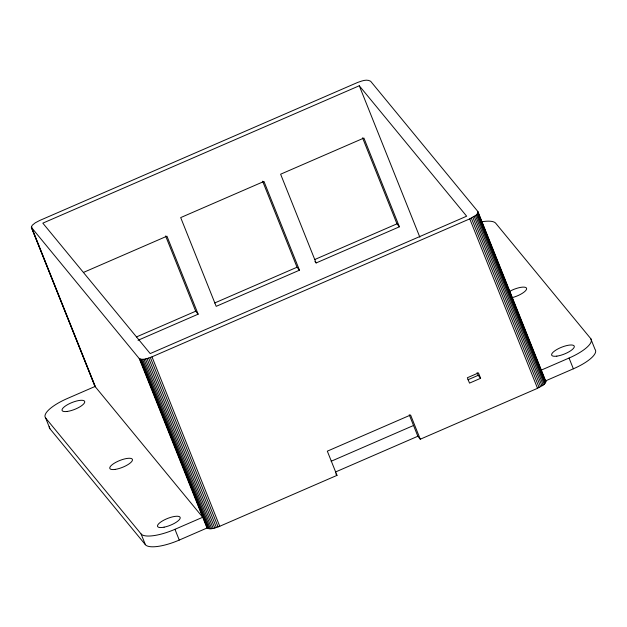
<?xml version="1.0" encoding="UTF-8"?>
<svg xmlns="http://www.w3.org/2000/svg" width="627" height="627" viewBox="0 0 627 627"><rect width="100%" height="100%" fill="white"/><g stroke="black" fill="none" stroke-linecap="round" stroke-linejoin="round"><path stroke-width="0.94" d="M409.235 414.737L417.841 436.251L420.278 439.213L537.527 388.317L544.236 384.288L545.89 381.482L477.907 211.55L370.643 81.259C366.654 78.783 361.513 81.126 357.492 82.513L39.728 220.469L35.237 222.836L32.228 225.289L31.35 227.303L95.139 386.773M31.35 227.303L139.241 358.573C143.254 360.635 148.074 358.142 151.985 356.834L469.756 218.87L476.465 214.849L478.103 212.631L477.907 211.55M359.279 85.766L42.824 223.149L150.206 353.581L466.653 216.197L359.279 85.766L419.847 237.194M83.509 272.408L166.947 236.183L198.148 314.182L138.034 340.281M136.49 336.926L195.702 311.211L198.148 314.182M214.646 302.99L297.026 267.227L299.471 270.19L216.19 306.344L180.694 217.593L263.967 181.438L299.471 270.19M314.574 259.609L396.962 223.839L399.399 226.809L316.126 262.964L314.903 261.475M45.63 417.99L141.091 533.953A30.386 9.186 -21.8 0 0 174.957 529.306L202.709 517.259L95.045 386.475L67.285 398.529A30.386 9.186 -21.8 0 0 45.63 417.99L49.933 428.75L145.393 544.706A30.386 9.186 -21.8 0 0 179.259 540.066L207.012 528.012C211.033 530.074 215.837 527.581 219.756 526.272L337.005 475.368L327.325 451.166L410.599 415.011L420.278 439.213M467.93 379.782L478.182 375.33L480.619 378.293L469.513 383.121L467.366 377.736L478.472 372.916L480.619 378.293M331.158 461.26L413.538 425.49M481.693 221.786A30.386 9.186 -21.8 0 1 495.73 223.251L590.712 338.588A30.386 9.186 -21.8 0 1 569.057 358.048L541.297 370.102L540.059 368.598M335.461 472.013L417.841 436.251M590.712 338.588L595.015 349.341A30.386 9.186 -21.8 0 1 573.36 368.809L545.6 380.863L545.89 381.482M335.782 473.887L337.005 475.368M569.057 358.048L573.36 368.809M478.103 212.631L545.866 382.078M477.805 213.313L545.568 382.752M477.257 214.058L545.02 383.497M476.465 214.849L544.236 384.288M475.454 215.672L543.217 385.119M474.247 216.511L542.01 385.95M472.868 217.334L540.639 386.773M471.355 218.133L539.126 387.564M469.756 218.87L537.527 388.317M477.108 372.642L478.182 375.33M399.399 226.809L363.903 138.05L280.622 174.204L316.126 262.964M362.547 137.807L396.962 223.839M262.611 181.187L297.026 267.227M165.599 235.94L195.702 311.211M151.985 356.834L219.756 526.272M150.323 357.508L218.094 526.939M148.646 358.095L216.417 527.534M146.992 358.581L214.771 528.02M145.409 358.957L213.188 528.396M143.928 359.216L211.699 528.663M142.595 359.349L210.366 528.78M141.428 359.349L209.206 528.78M140.472 359.216L208.242 528.655M139.735 358.957L207.513 528.389M139.241 358.573L207.012 528.012M174.957 529.306L179.259 540.066M31.381 226.715L95.171 386.185M31.577 227.797L95.045 386.475M141.091 533.953L145.393 544.706M49.933 428.75A30.386 9.186 -21.8 0 1 49.298 426.423M510.041 291.147A12.156 3.676 -21.8 0 1 526.602 288.365A12.156 3.676 -21.8 0 1 511.836 297.731M164.094 527.174A12.156 3.676 -21.8 0 0 180.176 517.487A12.156 3.676 -21.8 0 0 162.291 521.037A12.156 3.676 -21.8 0 0 164.094 527.174M67.261 411.445A12.156 3.676 -21.8 0 0 84.747 402.048A12.156 3.676 -21.8 0 0 68.155 404.321A12.156 3.676 -21.8 0 0 67.261 411.445M556.831 356.144A12.156 3.676 -21.8 0 0 574.316 346.747A12.156 3.676 -21.8 0 0 557.724 349.027A12.156 3.676 -21.8 0 0 556.831 356.144M114.992 469.427A12.156 3.676 -21.8 0 0 132.477 460.03A12.156 3.676 -21.8 0 0 115.885 462.303A12.156 3.676 -21.8 0 0 114.992 469.427"/></g></svg>
